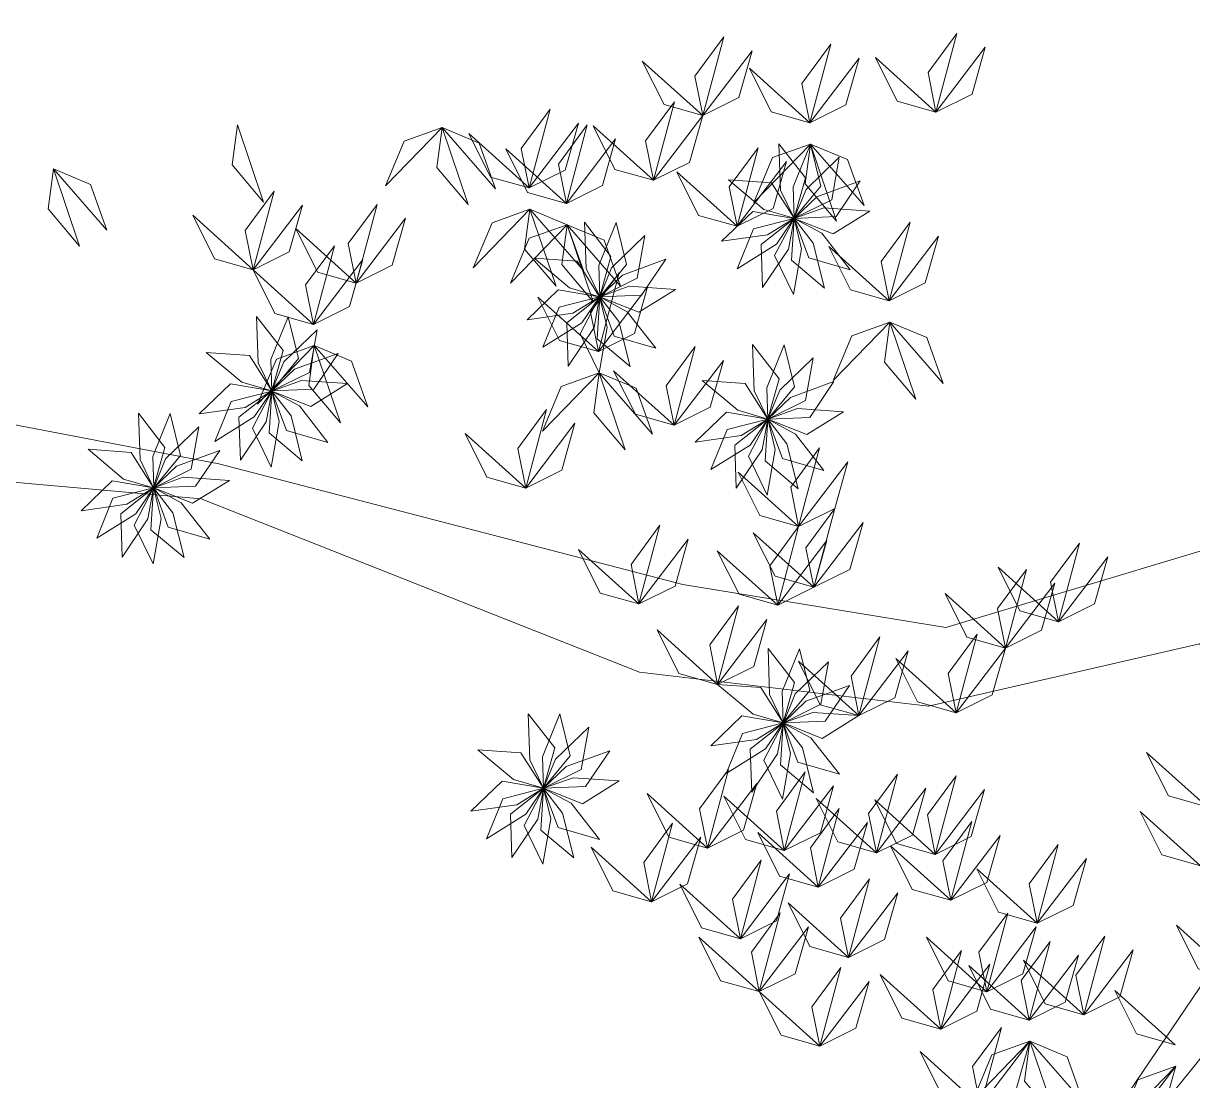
# Model space of a CAD drawing. Header units: inches. Extents: x -422522 to 22891, y -2973 to 414515.
# Drawn here: x 16651.2 to 16737.3, y 7970.2 to 8048.1 of the extents above; entities that cross this region are included whole.
import ezdxf

# ---------------------------------------------------------------- set-up
doc = ezdxf.new("R2010")
doc.units = ezdxf.units.IN
doc.header["$MEASUREMENT"] = 0
doc.layers.add('ARREDAMENTO', color=8, linetype='Continuous', lineweight=13)

msp = doc.modelspace()

# ---------------------------------------------------------------- linework, layer by layer
at = {"layer": 'ARREDAMENTO', "linetype": 'Continuous', "lineweight": 0}
for points in [[(16719.20165, 8159.64987), (16727.65506, 8140.98356), (16683.16118, 8142.10248), (16608.32383, 8153.42157), (16679.94966, 8138.86624), (16724.45585, 8134.52345), (16727.77822, 8108.74483), (16769.79894, 8079.8907), (16789.81875, 8071.58529), (16798.85042, 8070.33036), (16801.44674, 8065.82683), (16800.81921, 8061.31094), (16795.68817, 8054.19863), (16767.42432, 8026.36452), (16747.49073, 8012.10282), (16719.15298, 8003.61194), (16699.79765, 8006.76163), (16665.59049, 8015.65741), (16639.13533, 8020.71422)], [(16736.04749, 7969.50318), (16744.39005, 7979.85172), (16750.78846, 7992.77194), (16755.90719, 8003.10812), (16764.26207, 8010.23279), (16780.33199, 8023.1901), (16789.96655, 8032.89881), (16801.52063, 8046.48359), (16809.88783, 8050.38439), (16820.87597, 8043.33391), (16833.82058, 8030.48787), (16840.95736, 8018.90913), (16838.52116, 7981.50231), (16841.80658, 7965.39531)], [(16636.57596, 8015.54614), (16664.31081, 8013.07337), (16696.59844, 8000.30152), (16717.88562, 7997.80403), (16737.85616, 8002.39411), (16745.62047, 7995.33126), (16745.00526, 7987.59149), (16727.05277, 7961.08649)]]:
    msp.add_lwpolyline(points, dxfattribs=at)
at = {"layer": 'ARREDAMENTO', "lineweight": 0}
for points in [[(16701.25352, 8041.32651), (16700.66859, 8044.23267), (16702.79599, 8047.12266), (16701.25352, 8041.32651)], [(16718.43948, 8041.58664), (16717.85454, 8044.4928), (16719.98194, 8047.38279), (16718.43948, 8041.58664)], [(16701.25352, 8041.32651), (16703.90734, 8042.64756), (16704.88433, 8046.10058), (16701.25352, 8041.32651)], [(16709.14309, 8040.78863), (16708.55815, 8043.69479), (16710.68555, 8046.58478), (16709.14309, 8040.78863)], [(16718.43948, 8041.58664), (16721.09329, 8042.90769), (16722.07028, 8046.36072), (16718.43948, 8041.58664)], [(16701.25352, 8041.32651), (16698.40097, 8042.13325), (16696.80142, 8045.34563), (16701.25352, 8041.32651)], [(16709.14309, 8040.78863), (16711.7969, 8042.10968), (16712.7739, 8045.5627), (16709.14309, 8040.78863)], [(16718.43948, 8041.58664), (16715.58692, 8042.39339), (16713.98737, 8045.60576), (16718.43948, 8041.58664)], [(16709.14309, 8040.78863), (16706.29053, 8041.59537), (16704.69098, 8044.80775), (16709.14309, 8040.78863)], [(16688.47102, 8035.98897), (16687.88608, 8038.89513), (16690.01349, 8041.78512), (16688.47102, 8035.98897)], [(16697.62272, 8036.55243), (16697.03778, 8039.45859), (16699.16518, 8042.34858), (16697.62272, 8036.55243)], [(16697.62272, 8036.55243), (16700.27653, 8037.87348), (16701.25352, 8041.32651), (16697.62272, 8036.55243)], [(16666.96923, 8040.63099), (16666.5796, 8037.69227), (16668.89519, 8034.95074), (16666.96923, 8040.63099)], [(16682.05262, 8040.44202), (16679.26028, 8039.44665), (16677.87875, 8036.13466), (16682.05262, 8040.44202)], [(16682.05262, 8040.44202), (16681.66299, 8037.5033), (16683.97857, 8034.76177), (16682.05262, 8040.44202)], [(16682.05262, 8040.44202), (16684.7887, 8039.30108), (16685.99403, 8035.92098), (16682.05262, 8040.44202)], [(16688.47102, 8035.98897), (16685.61847, 8036.79572), (16684.01892, 8040.00809), (16688.47102, 8035.98897)], [(16688.47102, 8035.98897), (16691.12484, 8037.31002), (16692.10183, 8040.76305), (16688.47102, 8035.98897)], [(16691.20711, 8034.84803), (16690.62217, 8037.75419), (16692.74957, 8040.64418), (16691.20711, 8034.84803)], [(16697.62272, 8036.55243), (16694.77016, 8037.35918), (16693.17061, 8040.57155), (16697.62272, 8036.55243)], [(16691.20711, 8034.84803), (16693.86092, 8036.16908), (16694.83791, 8039.6221), (16691.20711, 8034.84803)], [(16709.19545, 8039.22164), (16706.40311, 8038.22627), (16705.02158, 8034.91428), (16709.19545, 8039.22164)], [(16706.86488, 8039.24061), (16706.98401, 8035.83426), (16707.98795, 8033.75754), (16708.81763, 8036.72833), (16706.86488, 8039.24061)], [(16709.19545, 8039.22164), (16707.91879, 8036.06133), (16707.99126, 8033.75581), (16709.95754, 8036.1323), (16709.19545, 8039.22164)], [(16709.19545, 8039.22164), (16708.80582, 8036.28292), (16711.1214, 8033.54139), (16709.19545, 8039.22164)], [(16709.19545, 8039.22164), (16711.93153, 8038.0807), (16713.13686, 8034.7006), (16709.19545, 8039.22164)], [(16691.20711, 8034.84803), (16688.35455, 8035.65478), (16686.755, 8038.86715), (16691.20711, 8034.84803)], [(16703.78825, 8033.16267), (16703.20331, 8036.06883), (16705.33071, 8038.95882), (16703.78825, 8033.16267)], [(16711.31681, 8038.25638), (16708.86511, 8035.88856), (16707.99358, 8033.75289), (16710.75647, 8035.12416), (16711.31681, 8038.25638)], [(16653.41808, 8037.3898), (16653.02845, 8034.45107), (16655.34403, 8031.70955), (16653.41808, 8037.3898)], [(16653.41808, 8037.3898), (16656.15416, 8036.24885), (16657.35949, 8032.86875), (16653.41808, 8037.3898)], [(16703.78825, 8033.16267), (16706.44206, 8034.48372), (16707.41906, 8037.93675), (16703.78825, 8033.16267)], [(16703.78825, 8033.16267), (16700.93569, 8033.96942), (16699.33614, 8037.18179), (16703.78825, 8033.16267)], [(16703.15453, 8036.59076), (16705.76566, 8034.4), (16707.98073, 8033.75648), (16706.32817, 8036.3609), (16703.15453, 8036.59076)], [(16712.86217, 8036.51174), (16709.65935, 8035.34582), (16707.9945, 8033.74928), (16711.07628, 8033.87823), (16712.86217, 8036.51174)], [(16668.12719, 8029.95706), (16667.54225, 8032.86322), (16669.66966, 8035.75321), (16668.12719, 8029.95706)], [(16675.72161, 8028.98551), (16675.13667, 8031.89166), (16677.26407, 8034.78166), (16675.72161, 8028.98551)], [(16668.12719, 8029.95706), (16665.27464, 8030.76381), (16663.67508, 8033.97618), (16668.12719, 8029.95706)], [(16668.12719, 8029.95706), (16670.78101, 8031.27811), (16671.758, 8034.73114), (16668.12719, 8029.95706)], [(16688.52338, 8034.42199), (16685.73105, 8033.42661), (16684.34951, 8030.11463), (16688.52338, 8034.42199)], [(16688.52338, 8034.42199), (16688.13376, 8031.48326), (16690.44934, 8028.74174), (16688.52338, 8034.42199)], [(16688.52338, 8034.42199), (16691.25947, 8033.28104), (16692.46479, 8029.90094), (16688.52338, 8034.42199)], [(16702.64105, 8032.06034), (16706.01629, 8032.53488), (16707.97669, 8033.7504), (16704.93545, 8034.265), (16702.64105, 8032.06034)], [(16713.56431, 8034.28938), (16710.16416, 8034.52696), (16707.99388, 8033.7456), (16710.86167, 8032.60993), (16713.56431, 8034.28938)], [(16675.72161, 8028.98551), (16678.37542, 8030.30656), (16679.35242, 8033.75958), (16675.72161, 8028.98551)], [(16691.25947, 8033.28104), (16688.46713, 8032.28567), (16687.0856, 8028.97368), (16691.25947, 8033.28104)], [(16691.25947, 8033.28104), (16690.86984, 8030.34232), (16693.18542, 8027.60079), (16691.25947, 8033.28104)], [(16691.25947, 8033.28104), (16693.99555, 8032.1401), (16695.20088, 8028.76), (16691.25947, 8033.28104)], [(16692.54067, 8033.46322), (16692.6598, 8030.05687), (16693.66374, 8027.98015), (16694.49342, 8030.95094), (16692.54067, 8033.46322)], [(16694.87124, 8033.44425), (16693.59458, 8030.28393), (16693.66705, 8027.97842), (16695.63333, 8030.35491), (16694.87124, 8033.44425)], [(16703.7899, 8030.03253), (16706.68032, 8031.83887), (16707.97684, 8033.74667), (16704.98922, 8032.9798), (16703.7899, 8030.03253)], [(16705.66422, 8028.64731), (16707.57004, 8031.47313), (16707.9785, 8033.74333), (16705.56109, 8031.82758), (16705.66422, 8028.64731)], [(16707.93991, 8028.1442), (16708.5316, 8031.50088), (16707.98138, 8033.74095), (16706.55217, 8031.00758), (16707.93991, 8028.1442)], [(16710.22349, 8028.61019), (16709.39875, 8031.91734), (16707.98497, 8033.73994), (16707.79108, 8030.66157), (16710.22349, 8028.61019)], [(16712.12011, 8029.96471), (16710.02153, 8032.65049), (16707.98866, 8033.74049), (16709.06362, 8030.84939), (16712.12011, 8029.96471)], [(16714.98445, 8027.66692), (16714.39952, 8030.57308), (16716.52692, 8033.46307), (16714.98445, 8027.66692)], [(16675.72161, 8028.98551), (16672.86905, 8029.79225), (16671.2695, 8033.00462), (16675.72161, 8028.98551)], [(16696.9926, 8032.47899), (16694.5409, 8030.11116), (16693.66936, 8027.97549), (16696.43226, 8029.34677), (16696.9926, 8032.47899)], [(16714.98445, 8027.66692), (16717.63827, 8028.98797), (16718.61526, 8032.441), (16714.98445, 8027.66692)], [(16672.5793, 8025.93794), (16671.99436, 8028.8441), (16674.12176, 8031.73409), (16672.5793, 8025.93794)], [(16714.98445, 8027.66692), (16712.1319, 8028.47367), (16710.53235, 8031.68604), (16714.98445, 8027.66692)], [(16672.5793, 8025.93794), (16675.23311, 8027.25899), (16676.2101, 8030.71202), (16672.5793, 8025.93794)], [(16688.83032, 8030.81337), (16691.44145, 8028.62261), (16693.65652, 8027.97908), (16692.00395, 8030.5835), (16688.83032, 8030.81337)], [(16698.53795, 8030.73434), (16695.33513, 8029.56842), (16693.67029, 8027.97188), (16696.75207, 8028.10083), (16698.53795, 8030.73434)], [(16672.5793, 8025.93794), (16669.72674, 8026.74469), (16668.12719, 8029.95706), (16672.5793, 8025.93794)], [(16693.56334, 8023.93379), (16692.9784, 8026.83995), (16695.1058, 8029.72994), (16693.56334, 8023.93379)], [(16699.24009, 8028.51198), (16695.83995, 8028.74956), (16693.66967, 8027.9682), (16696.53746, 8026.83253), (16699.24009, 8028.51198)], [(16688.31684, 8026.28295), (16691.69208, 8026.75749), (16693.65248, 8027.973), (16690.61123, 8028.48761), (16688.31684, 8026.28295)], [(16693.56334, 8023.93379), (16690.71078, 8024.74053), (16689.11123, 8027.9529), (16693.56334, 8023.93379)], [(16689.46569, 8024.25513), (16692.35611, 8026.06148), (16693.65263, 8027.96927), (16690.66501, 8027.2024), (16689.46569, 8024.25513)], [(16691.34001, 8022.86991), (16693.24583, 8025.69573), (16693.65429, 8027.96593), (16691.23688, 8026.05019), (16691.34001, 8022.86991)], [(16693.6157, 8022.3668), (16694.20739, 8025.72348), (16693.65717, 8027.96355), (16692.22795, 8025.23018), (16693.6157, 8022.3668)], [(16695.89928, 8022.8328), (16695.07453, 8026.13994), (16693.66076, 8027.96255), (16693.46687, 8024.88418), (16695.89928, 8022.8328)], [(16693.56334, 8023.93379), (16696.21715, 8025.25484), (16697.19415, 8028.70786), (16693.56334, 8023.93379)], [(16697.7959, 8024.18732), (16695.69732, 8026.87309), (16693.66445, 8027.96309), (16694.73941, 8025.072), (16697.7959, 8024.18732)], [(16668.38807, 8026.51976), (16668.5072, 8023.1134), (16669.51113, 8021.03669), (16670.34082, 8024.00748), (16668.38807, 8026.51976)], [(16670.71863, 8026.50078), (16669.44198, 8023.34047), (16669.51444, 8021.03496), (16671.48072, 8023.41145), (16670.71863, 8026.50078)], [(16672.83999, 8025.53552), (16670.3883, 8023.1677), (16669.51676, 8021.03203), (16672.27965, 8022.40331), (16672.83999, 8025.53552)], [(16715.03682, 8026.09994), (16712.24448, 8025.10456), (16710.86295, 8021.79258), (16715.03682, 8026.09994)], [(16715.03682, 8026.09994), (16714.64719, 8023.16121), (16716.96277, 8020.41968), (16715.03682, 8026.09994)], [(16715.03682, 8026.09994), (16717.7729, 8024.95899), (16718.97823, 8021.57889), (16715.03682, 8026.09994)], [(16704.92749, 8024.44851), (16705.04662, 8021.04215), (16706.05055, 8018.96544), (16706.88024, 8021.93623), (16704.92749, 8024.44851)], [(16664.67772, 8023.86991), (16667.28884, 8021.67914), (16669.50391, 8021.03562), (16667.85135, 8023.64004), (16664.67772, 8023.86991)], [(16672.63166, 8024.37096), (16669.83932, 8023.37558), (16668.45779, 8020.0636), (16672.63166, 8024.37096)], [(16674.38535, 8023.79088), (16671.18253, 8022.62496), (16669.51769, 8021.02842), (16672.59946, 8021.15737), (16674.38535, 8023.79088)], [(16672.63166, 8024.37096), (16672.24203, 8021.43223), (16674.55761, 8018.69071), (16672.63166, 8024.37096)], [(16672.63166, 8024.37096), (16675.36774, 8023.23001), (16676.57307, 8019.84991), (16672.63166, 8024.37096)], [(16699.14241, 8018.50431), (16698.55748, 8021.41047), (16700.68488, 8024.30046), (16699.14241, 8018.50431)], [(16707.25805, 8024.42953), (16705.9814, 8021.26922), (16706.05386, 8018.96371), (16708.02014, 8021.3402), (16707.25805, 8024.42953)], [(16699.14241, 8018.50431), (16701.79623, 8019.82536), (16702.77322, 8023.27838), (16699.14241, 8018.50431)], [(16709.37941, 8023.46427), (16706.92772, 8021.09645), (16706.05618, 8018.96078), (16708.81907, 8020.33205), (16709.37941, 8023.46427)], [(16693.6157, 8022.3668), (16690.82336, 8021.37143), (16689.44183, 8018.05944), (16693.6157, 8022.3668)], [(16693.6157, 8022.3668), (16693.22607, 8019.42808), (16695.54165, 8016.68655), (16693.6157, 8022.3668)], [(16693.6157, 8022.3668), (16696.35178, 8021.22586), (16697.55711, 8017.84576), (16693.6157, 8022.3668)], [(16699.14241, 8018.50431), (16696.28986, 8019.31105), (16694.69031, 8022.52343), (16699.14241, 8018.50431)], [(16664.16423, 8019.33949), (16667.53947, 8019.81402), (16669.49987, 8021.02954), (16666.45863, 8021.54414), (16664.16423, 8019.33949)], [(16665.31308, 8017.31167), (16668.20351, 8019.11802), (16669.50003, 8021.02581), (16666.51241, 8020.25894), (16665.31308, 8017.31167)], [(16667.1874, 8015.92645), (16669.09323, 8018.75227), (16669.50169, 8021.02247), (16667.08427, 8019.10672), (16667.1874, 8015.92645)], [(16669.4631, 8015.42334), (16670.05479, 8018.78002), (16669.50456, 8021.02009), (16668.07535, 8018.28672), (16669.4631, 8015.42334)], [(16671.74668, 8015.88933), (16670.92193, 8019.19648), (16669.50816, 8021.01909), (16669.31427, 8017.94071), (16671.74668, 8015.88933)], [(16673.6433, 8017.24386), (16671.54472, 8019.92963), (16669.51185, 8021.01963), (16670.58681, 8018.12854), (16673.6433, 8017.24386)], [(16675.08749, 8021.56852), (16671.68735, 8021.8061), (16669.51707, 8021.02474), (16672.38486, 8019.88907), (16675.08749, 8021.56852)], [(16701.21714, 8021.79866), (16703.82826, 8019.60789), (16706.04333, 8018.96437), (16704.39077, 8021.56879), (16701.21714, 8021.79866)], [(16710.92477, 8021.71963), (16707.72195, 8020.55371), (16706.05711, 8018.95717), (16709.13888, 8019.08612), (16710.92477, 8021.71963)], [(16659.6764, 8019.3826), (16659.79553, 8015.97625), (16660.79947, 8013.89953), (16661.62915, 8016.87032), (16659.6764, 8019.3826)], [(16662.00696, 8019.36363), (16660.73031, 8016.20332), (16660.80277, 8013.8978), (16662.76905, 8016.27429), (16662.00696, 8019.36363)], [(16688.20923, 8013.87238), (16687.6243, 8016.77854), (16689.7517, 8019.66853), (16688.20923, 8013.87238)], [(16700.70365, 8017.26824), (16704.07889, 8017.74277), (16706.03929, 8018.95829), (16702.99805, 8019.47289), (16700.70365, 8017.26824)], [(16711.62691, 8019.49727), (16708.22677, 8019.73485), (16706.05649, 8018.95349), (16708.92428, 8017.81782), (16711.62691, 8019.49727)], [(16688.20923, 8013.87238), (16690.86305, 8015.19343), (16691.84004, 8018.64645), (16688.20923, 8013.87238)], [(16701.8525, 8015.24042), (16704.74293, 8017.04677), (16706.03945, 8018.95456), (16703.05183, 8018.18769), (16701.8525, 8015.24042)], [(16703.72682, 8013.8552), (16705.63265, 8016.68102), (16706.04111, 8018.95122), (16703.62369, 8017.03547), (16703.72682, 8013.8552)], [(16706.00252, 8013.35209), (16706.59421, 8016.70877), (16706.04398, 8018.94884), (16704.61477, 8016.21547), (16706.00252, 8013.35209)], [(16708.2861, 8013.81808), (16707.46135, 8017.12523), (16706.04758, 8018.94783), (16705.85369, 8015.86946), (16708.2861, 8013.81808)], [(16710.18272, 8015.17261), (16708.08414, 8017.85838), (16706.05127, 8018.94838), (16707.12623, 8016.05728), (16710.18272, 8015.17261)], [(16664.12833, 8018.39837), (16661.67663, 8016.03054), (16660.80509, 8013.89488), (16663.56798, 8015.26615), (16664.12833, 8018.39837)], [(16688.20923, 8013.87238), (16685.35668, 8014.67913), (16683.75713, 8017.8915), (16688.20923, 8013.87238)], [(16655.96605, 8016.73275), (16658.57718, 8014.54199), (16660.79224, 8013.89846), (16659.13968, 8016.50289), (16655.96605, 8016.73275)], [(16708.32083, 8011.03871), (16707.7359, 8013.94487), (16709.8633, 8016.83486), (16708.32083, 8011.03871)], [(16665.67368, 8016.65373), (16662.47086, 8015.48781), (16660.80602, 8013.89126), (16663.88779, 8014.02021), (16665.67368, 8016.65373)], [(16708.32083, 8011.03871), (16705.46828, 8011.84546), (16703.86873, 8015.05783), (16708.32083, 8011.03871)], [(16708.32083, 8011.03871), (16710.97465, 8012.35976), (16711.95164, 8015.81279), (16708.32083, 8011.03871)], [(16655.45256, 8012.20233), (16658.8278, 8012.67687), (16660.7882, 8013.89238), (16657.74696, 8014.40699), (16655.45256, 8012.20233)], [(16666.37582, 8014.43136), (16662.97568, 8014.66895), (16660.8054, 8013.88758), (16663.67319, 8012.75191), (16666.37582, 8014.43136)], [(16656.60142, 8010.17451), (16659.49184, 8011.98086), (16660.78836, 8013.88866), (16657.80074, 8013.12179), (16656.60142, 8010.17451)], [(16658.47573, 8008.78929), (16660.38156, 8011.61511), (16660.79002, 8013.88531), (16658.3726, 8011.96957), (16658.47573, 8008.78929)], [(16660.75143, 8008.28618), (16661.34312, 8011.64287), (16660.79289, 8013.88293), (16659.36368, 8011.14956), (16660.75143, 8008.28618)], [(16663.03501, 8008.75218), (16662.21026, 8012.05932), (16660.79649, 8013.88193), (16660.6026, 8010.80356), (16663.03501, 8008.75218)], [(16664.93163, 8010.1067), (16662.83305, 8012.79248), (16660.80018, 8013.88247), (16661.87514, 8010.99138), (16664.93163, 8010.1067)], [(16709.43219, 8006.56361), (16708.84725, 8009.46977), (16710.97465, 8012.35976), (16709.43219, 8006.56361)], [(16696.55686, 8005.3326), (16695.97192, 8008.23876), (16698.09932, 8011.12875), (16696.55686, 8005.3326)], [(16706.77837, 8005.24256), (16706.19343, 8008.14872), (16708.32083, 8011.03871), (16706.77837, 8005.24256)], [(16709.43219, 8006.56361), (16712.086, 8007.88466), (16713.06299, 8011.33769), (16709.43219, 8006.56361)], [(16696.55686, 8005.3326), (16699.21067, 8006.65365), (16700.18766, 8010.10668), (16696.55686, 8005.3326)], [(16709.43219, 8006.56361), (16706.57963, 8007.37036), (16704.98008, 8010.58273), (16709.43219, 8006.56361)], [(16706.77837, 8005.24256), (16709.43219, 8006.56361), (16710.40918, 8010.01664), (16706.77837, 8005.24256)], [(16727.46726, 8004.02674), (16726.88232, 8006.9329), (16729.00972, 8009.82289), (16727.46726, 8004.02674)], [(16696.55686, 8005.3326), (16693.7043, 8006.13935), (16692.10475, 8009.35172), (16696.55686, 8005.3326)], [(16706.77837, 8005.24256), (16703.92582, 8006.04931), (16702.32626, 8009.26168), (16706.77837, 8005.24256)], [(16727.46726, 8004.02674), (16730.12107, 8005.34779), (16731.09807, 8008.80082), (16727.46726, 8004.02674)], [(16723.55969, 8002.08158), (16722.97475, 8004.98774), (16725.10215, 8007.87773), (16723.55969, 8002.08158)], [(16727.46726, 8004.02674), (16724.6147, 8004.83349), (16723.01515, 8008.04586), (16727.46726, 8004.02674)], [(16723.55969, 8002.08158), (16726.2135, 8003.40263), (16727.1905, 8006.85565), (16723.55969, 8002.08158)], [(16723.55969, 8002.08158), (16720.70713, 8002.88833), (16719.10758, 8006.1007), (16723.55969, 8002.08158)], [(16702.35325, 7999.4077), (16701.76831, 8002.31385), (16703.89571, 8005.20385), (16702.35325, 7999.4077)], [(16702.35325, 7999.4077), (16705.00706, 8000.72875), (16705.98405, 8004.18177), (16702.35325, 7999.4077)], [(16702.35325, 7999.4077), (16699.50069, 8000.21444), (16697.90114, 8003.42681), (16702.35325, 7999.4077)], [(16712.76302, 7997.10631), (16712.17808, 8000.01247), (16714.30548, 8002.90246), (16712.76302, 7997.10631)], [(16719.92888, 7997.30751), (16719.34394, 8000.21366), (16721.47134, 8003.10366), (16719.92888, 7997.30751)], [(16706.06359, 8002.05754), (16706.18272, 7998.65119), (16707.18666, 7996.57448), (16708.01634, 7999.54527), (16706.06359, 8002.05754)], [(16719.92888, 7997.30751), (16722.5827, 7998.62856), (16723.55969, 8002.08158), (16719.92888, 7997.30751)], [(16708.39416, 8002.03857), (16707.1175, 7998.87826), (16707.18997, 7996.57275), (16709.15625, 7998.94924), (16708.39416, 8002.03857)], [(16712.76302, 7997.10631), (16715.41683, 7998.42736), (16716.39383, 8001.88038), (16712.76302, 7997.10631)], [(16719.92888, 7997.30751), (16717.07633, 7998.11425), (16715.47677, 8001.32662), (16719.92888, 7997.30751)], [(16710.51552, 8001.07331), (16708.06382, 7998.70549), (16707.19229, 7996.56982), (16709.95518, 7997.94109), (16710.51552, 8001.07331)], [(16712.76302, 7997.10631), (16709.91046, 7997.91305), (16708.31091, 8001.12542), (16712.76302, 7997.10631)], [(16702.35325, 7999.4077), (16704.96437, 7997.21693), (16707.17944, 7996.57341), (16705.52688, 7999.17783), (16702.35325, 7999.4077)], [(16712.06088, 7999.32867), (16708.85806, 7998.16275), (16707.19322, 7996.56621), (16710.27499, 7996.69516), (16712.06088, 7999.32867)], [(16688.39978, 7997.24643), (16688.51891, 7993.84007), (16689.52285, 7991.76336), (16690.35253, 7994.73415), (16688.39978, 7997.24643)], [(16690.73035, 7997.22745), (16689.45369, 7994.06714), (16689.52616, 7991.76163), (16691.49244, 7994.13812), (16690.73035, 7997.22745)], [(16701.83976, 7994.87727), (16705.215, 7995.35181), (16707.1754, 7996.56733), (16704.13416, 7997.08193), (16701.83976, 7994.87727)], [(16712.76302, 7997.10631), (16709.36287, 7997.34389), (16707.19259, 7996.56253), (16710.06038, 7995.42686), (16712.76302, 7997.10631)], [(16692.85171, 7996.26219), (16690.40001, 7993.89437), (16689.52847, 7991.7587), (16692.29137, 7993.12997), (16692.85171, 7996.26219)], [(16702.98861, 7992.84946), (16705.87903, 7994.65581), (16707.17556, 7996.5636), (16704.18793, 7995.79673), (16702.98861, 7992.84946)], [(16704.86293, 7991.46424), (16706.76875, 7994.29006), (16707.17721, 7996.56026), (16704.7598, 7994.64451), (16704.86293, 7991.46424)], [(16707.13862, 7990.96113), (16707.73032, 7994.31781), (16707.18009, 7996.55788), (16705.75088, 7993.82451), (16707.13862, 7990.96113)], [(16709.42221, 7991.42712), (16708.59746, 7994.73427), (16707.18368, 7996.55687), (16706.9898, 7993.4785), (16709.42221, 7991.42712)], [(16711.31883, 7992.78165), (16709.22024, 7995.46742), (16707.18738, 7996.55742), (16708.26234, 7993.66632), (16711.31883, 7992.78165)], [(16684.68943, 7994.59658), (16687.30056, 7992.40581), (16689.51563, 7991.76229), (16687.86307, 7994.36671), (16684.68943, 7994.59658)], [(16694.39706, 7994.51755), (16691.19424, 7993.35163), (16689.5294, 7991.75509), (16692.61118, 7991.88404), (16694.39706, 7994.51755)], [(16738.41038, 7990.38023), (16735.55782, 7991.18698), (16733.95827, 7994.39935), (16738.41038, 7990.38023)], [(16701.60964, 7987.33557), (16701.02471, 7990.24173), (16703.15211, 7993.13172), (16701.60964, 7987.33557)], [(16707.2651, 7987.15852), (16706.68017, 7990.06468), (16708.80757, 7992.95467), (16707.2651, 7987.15852)], [(16714.06373, 7986.98755), (16713.47879, 7989.89371), (16715.60619, 7992.7837), (16714.06373, 7986.98755)], [(16718.38857, 7986.87879), (16717.80363, 7989.78495), (16719.93104, 7992.67494), (16718.38857, 7986.87879)], [(16684.17595, 7990.06616), (16687.55119, 7990.54069), (16689.51159, 7991.75621), (16686.47034, 7992.27081), (16684.17595, 7990.06616)], [(16685.3248, 7988.03834), (16688.21522, 7989.84469), (16689.51174, 7991.75248), (16686.52412, 7990.98561), (16685.3248, 7988.03834)], [(16687.19912, 7986.65312), (16689.10494, 7989.47894), (16689.5134, 7991.74914), (16687.09599, 7989.83339), (16687.19912, 7986.65312)], [(16689.47481, 7986.15001), (16690.0665, 7989.50669), (16689.51628, 7991.74676), (16688.08706, 7989.01339), (16689.47481, 7986.15001)], [(16691.75839, 7986.616), (16690.93364, 7989.92315), (16689.51987, 7991.74575), (16689.32598, 7988.66738), (16691.75839, 7986.616)], [(16693.65501, 7987.97053), (16691.55643, 7990.6563), (16689.52356, 7991.7463), (16690.59852, 7988.8552), (16693.65501, 7987.97053)], [(16695.09921, 7992.29519), (16691.69906, 7992.53277), (16689.52878, 7991.75141), (16692.39657, 7990.61574), (16695.09921, 7992.29519)], [(16701.60964, 7987.33557), (16704.26346, 7988.65662), (16705.24045, 7992.10965), (16701.60964, 7987.33557)], [(16707.2651, 7987.15852), (16709.91892, 7988.47957), (16710.89591, 7991.9326), (16707.2651, 7987.15852)], [(16714.06373, 7986.98755), (16716.71754, 7988.3086), (16717.69453, 7991.76163), (16714.06373, 7986.98755)], [(16701.60964, 7987.33557), (16698.75709, 7988.14232), (16697.15754, 7991.35469), (16701.60964, 7987.33557)], [(16707.2651, 7987.15852), (16704.41255, 7987.96527), (16702.813, 7991.17764), (16707.2651, 7987.15852)], [(16714.06373, 7986.98755), (16711.21117, 7987.7943), (16709.61162, 7991.00667), (16714.06373, 7986.98755)], [(16718.38857, 7986.87879), (16715.53602, 7987.68554), (16713.93647, 7990.89791), (16718.38857, 7986.87879)], [(16718.38857, 7986.87879), (16721.04239, 7988.19984), (16722.01938, 7991.65286), (16718.38857, 7986.87879)], [(16709.76642, 7984.46652), (16709.18148, 7987.37268), (16711.30888, 7990.26267), (16709.76642, 7984.46652)], [(16737.93162, 7986.02907), (16735.07906, 7986.83582), (16733.47951, 7990.04819), (16737.93162, 7986.02907)], [(16697.48819, 7983.38598), (16696.90325, 7986.29214), (16699.03065, 7989.18213), (16697.48819, 7983.38598)], [(16709.76642, 7984.46652), (16712.42023, 7985.78757), (16713.39723, 7989.2406), (16709.76642, 7984.46652)], [(16719.52985, 7983.49805), (16718.94491, 7986.40421), (16721.07231, 7989.2942), (16719.52985, 7983.49805)], [(16709.76642, 7984.46652), (16706.91386, 7985.27327), (16705.31431, 7988.48564), (16709.76642, 7984.46652)], [(16719.52985, 7983.49805), (16722.18366, 7984.8191), (16723.16065, 7988.27213), (16719.52985, 7983.49805)], [(16697.48819, 7983.38598), (16694.63563, 7984.19273), (16693.03608, 7987.4051), (16697.48819, 7983.38598)], [(16697.48819, 7983.38598), (16700.142, 7984.70703), (16701.11899, 7988.16005), (16697.48819, 7983.38598)], [(16719.52985, 7983.49805), (16716.67729, 7984.3048), (16715.07774, 7987.51717), (16719.52985, 7983.49805)], [(16725.8905, 7981.80392), (16725.30556, 7984.71008), (16727.43296, 7987.60007), (16725.8905, 7981.80392)], [(16725.8905, 7981.80392), (16728.54432, 7983.12497), (16729.52131, 7986.57799), (16725.8905, 7981.80392)], [(16704.02516, 7980.66233), (16703.44022, 7983.56849), (16705.56762, 7986.45848), (16704.02516, 7980.66233)], [(16704.02516, 7980.66233), (16703.44022, 7983.56849), (16705.56762, 7986.45848), (16704.02516, 7980.66233)], [(16725.8905, 7981.80392), (16723.03795, 7982.61066), (16721.43839, 7985.82304), (16725.8905, 7981.80392)], [(16704.02516, 7980.66233), (16706.67898, 7981.98338), (16707.65597, 7985.43641), (16704.02516, 7980.66233)], [(16704.02516, 7980.66233), (16706.67898, 7981.98338), (16707.65597, 7985.43641), (16704.02516, 7980.66233)], [(16711.99772, 7979.28492), (16711.41278, 7982.19107), (16713.54018, 7985.08107), (16711.99772, 7979.28492)], [(16704.02516, 7980.66233), (16701.17261, 7981.46908), (16699.57305, 7984.68145), (16704.02516, 7980.66233)], [(16704.02516, 7980.66233), (16701.17261, 7981.46908), (16699.57305, 7984.68145), (16704.02516, 7980.66233)], [(16711.99772, 7979.28492), (16714.65153, 7980.60597), (16715.62853, 7984.05899), (16711.99772, 7979.28492)], [(16711.99772, 7979.28492), (16709.14516, 7980.09166), (16707.54561, 7983.30403), (16711.99772, 7979.28492)], [(16705.42187, 7976.76703), (16704.83693, 7979.67319), (16706.96433, 7982.56318), (16705.42187, 7976.76703)], [(16722.18364, 7976.76106), (16721.5987, 7979.66722), (16723.72611, 7982.55721), (16722.18364, 7976.76106)], [(16705.42187, 7976.76703), (16708.07569, 7978.08808), (16709.05268, 7981.54111), (16705.42187, 7976.76703)], [(16722.18364, 7976.76106), (16724.83746, 7978.08211), (16725.81445, 7981.53513), (16722.18364, 7976.76106)], [(16740.6016, 7977.64158), (16737.74905, 7978.44833), (16736.1495, 7981.6607), (16740.6016, 7977.64158)], [(16705.42187, 7976.76703), (16702.56932, 7977.57378), (16700.96976, 7980.78615), (16705.42187, 7976.76703)], [(16722.18364, 7976.76106), (16719.33109, 7977.5678), (16717.73154, 7980.78017), (16722.18364, 7976.76106)], [(16729.33472, 7975.06142), (16728.74978, 7977.96758), (16730.87718, 7980.85757), (16729.33472, 7975.06142)], [(16718.78482, 7974.00808), (16718.19988, 7976.91424), (16720.32728, 7979.80423), (16718.78482, 7974.00808)], [(16725.30451, 7974.67283), (16724.71957, 7977.57899), (16726.84697, 7980.46898), (16725.30451, 7974.67283)], [(16729.33472, 7975.06142), (16731.98853, 7976.38247), (16732.96552, 7979.8355), (16729.33472, 7975.06142)], [(16718.78482, 7974.00808), (16721.43863, 7975.32913), (16722.41563, 7978.78216), (16718.78482, 7974.00808)], [(16729.33472, 7975.06142), (16726.48216, 7975.86817), (16724.88261, 7979.08054), (16729.33472, 7975.06142)], [(16725.30451, 7974.67283), (16727.95832, 7975.99388), (16728.93532, 7979.4469), (16725.30451, 7974.67283)], [(16709.87398, 7972.74792), (16709.28904, 7975.65407), (16711.41644, 7978.54407), (16709.87398, 7972.74792)], [(16718.78482, 7974.00808), (16715.93226, 7974.81483), (16714.33271, 7978.0272), (16718.78482, 7974.00808)], [(16725.30451, 7974.67283), (16722.45195, 7975.47957), (16720.8524, 7978.69194), (16725.30451, 7974.67283)], [(16709.87398, 7972.74792), (16712.52779, 7974.06897), (16713.50478, 7977.52199), (16709.87398, 7972.74792)], [(16709.87398, 7972.74792), (16707.02142, 7973.55466), (16705.42187, 7976.76703), (16709.87398, 7972.74792)], [(16736.05648, 7972.84073), (16733.20392, 7973.64747), (16731.60437, 7976.85984), (16736.05648, 7972.84073)], [(16721.72606, 7968.33177), (16721.14113, 7971.23793), (16723.26853, 7974.12792), (16721.72606, 7968.33177)], [(16725.35687, 7973.10584), (16722.56454, 7972.11047), (16721.183, 7968.79848), (16725.35687, 7973.10584)], [(16721.72606, 7968.33177), (16724.37988, 7969.65282), (16725.35687, 7973.10584), (16721.72606, 7968.33177)], [(16721.72606, 7968.33177), (16724.37988, 7969.65282), (16725.35687, 7973.10584), (16721.72606, 7968.33177)], [(16725.35687, 7973.10584), (16724.96724, 7970.16712), (16727.28283, 7967.42559), (16725.35687, 7973.10584)], [(16725.35687, 7973.10584), (16728.09296, 7971.9649), (16729.29828, 7968.5848), (16725.35687, 7973.10584)], [(16721.72606, 7968.33177), (16718.87351, 7969.13851), (16717.27396, 7972.35088), (16721.72606, 7968.33177)], [(16736.10884, 7971.27374), (16733.3165, 7970.27837), (16731.93497, 7966.96638), (16736.10884, 7971.27374)], [(16732.47803, 7966.49967), (16735.13184, 7967.82072), (16736.10884, 7971.27374), (16732.47803, 7966.49967)]]:
    msp.add_lwpolyline(points, dxfattribs=at)

doc.saveas('drawing.dxf')
